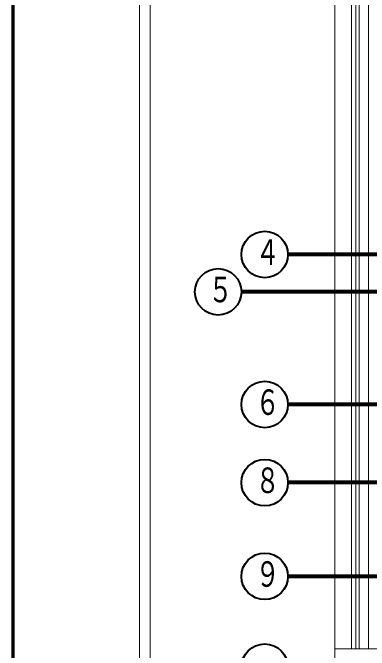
# Model space of a CAD drawing. Units: millimetres, scale not verified. Extents: x -900 to 900, y -280 to 280.
# Drawn here: x 100 to 133.7, y 36.6 to 97 of the extents above; entities that cross this region are included whole.
import ezdxf
from ezdxf.enums import TextEntityAlignment as Align

# ---------------------------------------------------------------- set-up
doc = ezdxf.new("R2010")
doc.units = ezdxf.units.MM
doc.header["$LTSCALE"] = 1.6
for name, color, linetype, lineweight in [('0-0_0', 7, 'Continuous', 20), ('0-1_F-F_', 2, 'Continuous', 80), ('0-3_WAKU-M', 7, 'Continuous', 20), ('0-4_(J)SP', 1, 'Continuous', 80)]:
    doc.layers.add(name, color=color, linetype=linetype, lineweight=lineweight)
doc.styles.add('ＭＳ ゴシック', font='')
doc.styles.get('ＭＳ ゴシック').set_extended_font_data('MS Gothic')

# ---------------------------------------------------------------- blocks, each defined once
blk = doc.blocks.new('U16')
at = {"layer": '0-1_F-F_', "color": 1}
for p, q in [((0, 0), (-74.2, 0)), ((-1.244, 0.125), (1.244, 0.125)), ((-1.192, 0.375), (1.192, 0.375)), ((-1.083, 0.625), (1.083, 0.625)), ((-0.893, 0.875), (0.893, 0.875)), ((-0.545, 1.125), (0.545, 1.125)), ((-1.244, -0.125), (1.244, -0.125)), ((-1.192, -0.375), (1.192, -0.375)), ((-1.083, -0.625), (1.083, -0.625)), ((-0.893, -0.875), (0.893, -0.875)), ((-0.545, -1.125), (0.545, -1.125))]:
    blk.add_line(p, q, dxfattribs=at)
blk.add_circle((0, 0), 1.25, dxfattribs=at)
blk = doc.blocks.new('U20')
at = {"layer": '0-1_F-F_', "color": 1}
for p, q in [((0, 0), (-96.2, 0)), ((-1.244, 0.125), (1.244, 0.125)), ((-1.192, 0.375), (1.192, 0.375)), ((-1.083, 0.625), (1.083, 0.625)), ((-0.893, 0.875), (0.893, 0.875)), ((-0.545, 1.125), (0.545, 1.125)), ((-1.244, -0.125), (1.244, -0.125)), ((-1.192, -0.375), (1.192, -0.375)), ((-1.083, -0.625), (1.083, -0.625)), ((-0.893, -0.875), (0.893, -0.875)), ((-0.545, -1.125), (0.545, -1.125))]:
    blk.add_line(p, q, dxfattribs=at)
blk.add_circle((0, 0), 1.25, dxfattribs=at)
blk = doc.blocks.new('U30')
at = {"layer": '0-1_F-F_', "color": 1}
for p, q in [((0, 0), (-109.2, 0)), ((-1.244, 0.125), (1.244, 0.125)), ((-1.192, 0.375), (1.192, 0.375)), ((-1.083, 0.625), (1.083, 0.625)), ((-0.893, 0.875), (0.893, 0.875)), ((-0.545, 1.125), (0.545, 1.125)), ((-1.244, -0.125), (1.244, -0.125)), ((-1.192, -0.375), (1.192, -0.375)), ((-1.083, -0.625), (1.083, -0.625)), ((-0.893, -0.875), (0.893, -0.875)), ((-0.545, -1.125), (0.545, -1.125))]:
    blk.add_line(p, q, dxfattribs=at)
blk.add_circle((0, 0), 1.25, dxfattribs=at)

msp = doc.modelspace()

# ---------------------------------------------------------------- linework, layer by layer
at = {"layer": '0-0_0', "color": 134, "lineweight": 70}
msp.add_lwpolyline([(900, 280), (100, 280), (100, -280), (900, -280)], close=True, dxfattribs=at)
at = {"layer": '0-1_F-F_', "lineweight": 40}
for centre in [(123.83, 74.071), (119.43, 70.535), (123.83, 59.872), (123.83, 52.473), (123.83, 43.601), (123.83, 35.009)]:
    msp.add_circle(centre, 2.2, dxfattribs=at)
at = {"layer": '0-3_WAKU-M', "color": 4, "lineweight": 9}
msp.add_line((113, 241.529), (113, -238.471), dxfattribs=at)
msp.add_lwpolyline([(888, 242.529), (112, 242.529), (112, -239.471), (888, -239.471)], dxfattribs=at)
at = {"layer": '0-4_(J)SP', "color": 4, "lineweight": 9}
msp.add_line((130.455, 31.529), (130.455, 191.529), dxfattribs=at)
at = {"layer": '0-4_(J)SP', "color": 7, "lineweight": 20}
for p, q in [((132.055, 187.129), (132.055, 36.729)), ((132.455, 187.129), (132.455, 36.729)), ((132.775, 187.129), (132.775, 36.729)), ((133.655, 187.129), (133.655, 36.729)), ((130.455, 36.729), (176.055, 36.729))]:
    msp.add_line(p, q, dxfattribs=at)

# ---------------------------------------------------------------- block references
at = {"layer": '0-1_F-F_', "xscale": 0.2, "yscale": 0.2}
for name, p in [('U16', (140.87, 74.071)), ('U20', (140.87, 70.535)), ('U30', (147.87, 59.872)), ('U16', (140.87, 52.473)), ('U16', (140.87, 43.601))]:
    msp.add_blockref(name, p, dxfattribs=at)

# ---------------------------------------------------------------- texts
at = {"layer": '0-1_F-F_', "style": 'ＭＳ ゴシック', "width": 0.7}
for s, p in [('４', (122.955, 72.359)), ('５', (118.493, 68.823)), ('６', (122.955, 58.16)), ('８', (122.955, 50.761)), ('９', (122.955, 41.889))]:
    msp.add_text(s, height=2.419, dxfattribs=at).set_placement(p, align=Align.BOTTOM_LEFT)

doc.saveas('drawing.dxf')
